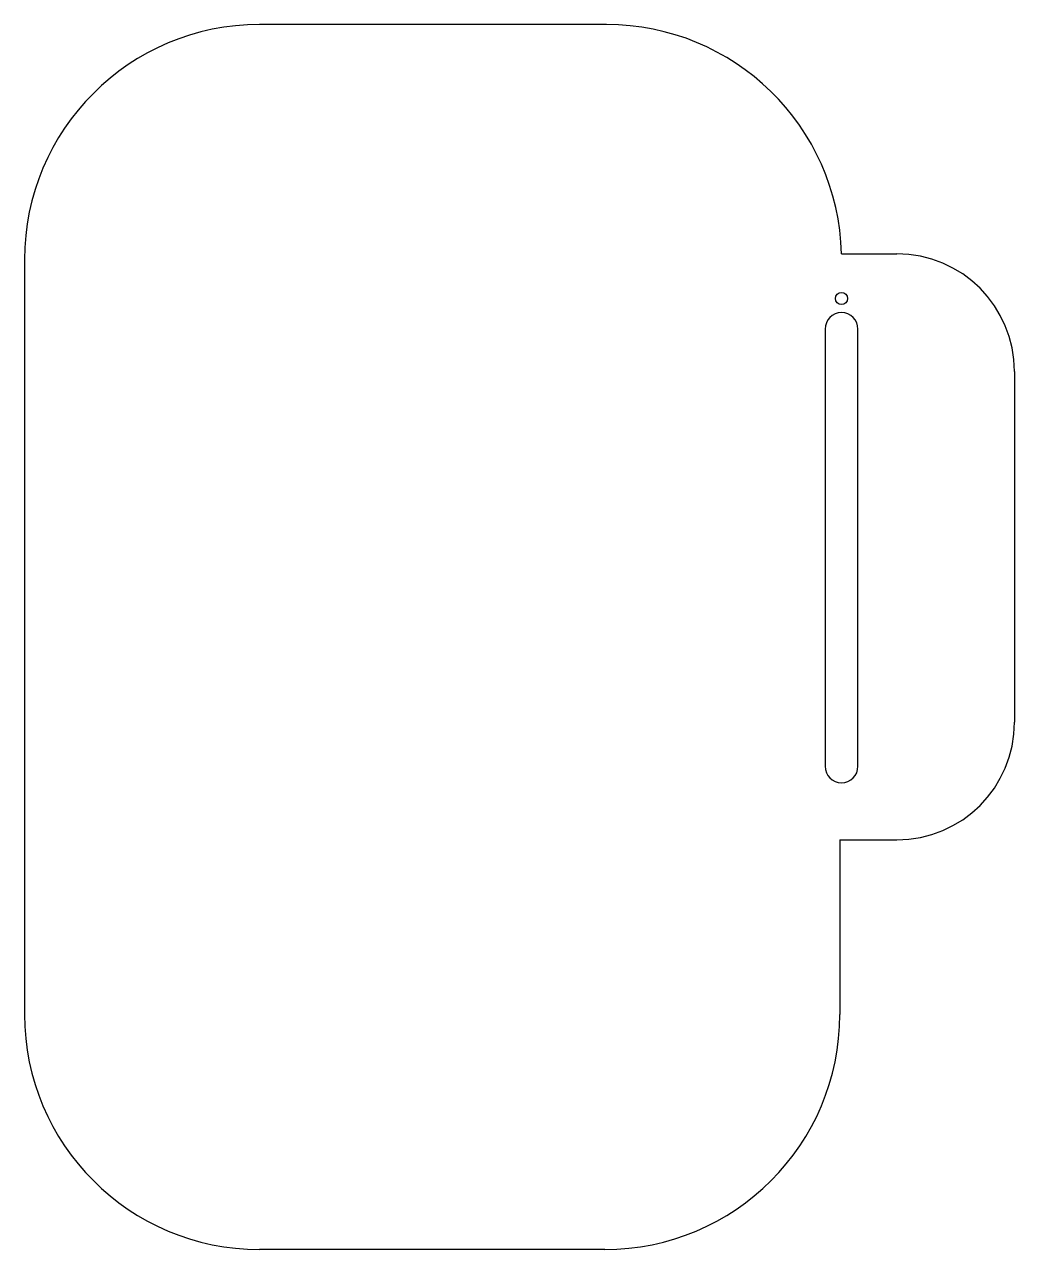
# Model space of a CAD drawing. Header units: millimetres. Extents: x 0 to 211, y 0 to 261.
import ezdxf

# ---------------------------------------------------------------- set-up
doc = ezdxf.new("R2010")
doc.units = ezdxf.units.MM

msp = doc.modelspace()

# ---------------------------------------------------------------- linework, layer by layer
at = {"color": 7, "linetype": 'Continuous', "lineweight": 25}
for p, q in [((123.81, 260.6), (50, 260.6)), ((173.8, 211.8), (185.6, 211.8)), ((0, 210.6), (0, 50)), ((170.3, 195.8), (170.3, 102.8)), ((177.3, 102.8), (177.3, 195.8)), ((210.6, 186.8), (210.6, 112.15)), ((173.45, 87.15), (185.6, 87.15)), ((173.45, 87.15), (173.45, 50)), ((123.45, 0), (50, 0))]:
    msp.add_line(p, q, dxfattribs=at)
msp.add_circle((173.8, 202.3), 1.3)
for centre, radius, start, end in [((50, 210.6), 50, 90, 180), ((123.81, 210.6), 50, 1.3752, 90), ((185.6, 186.8), 25, 0, 90), ((173.8, 195.8), 3.5, 0, 180), ((185.6, 112.15), 25, 270, 0), ((173.8, 102.8), 3.5, 180, 0), ((50, 50), 50, 180, 270), ((123.45, 50), 50, 270, 0)]:
    msp.add_arc(centre, radius, start, end, dxfattribs=at)

doc.saveas('drawing.dxf')
